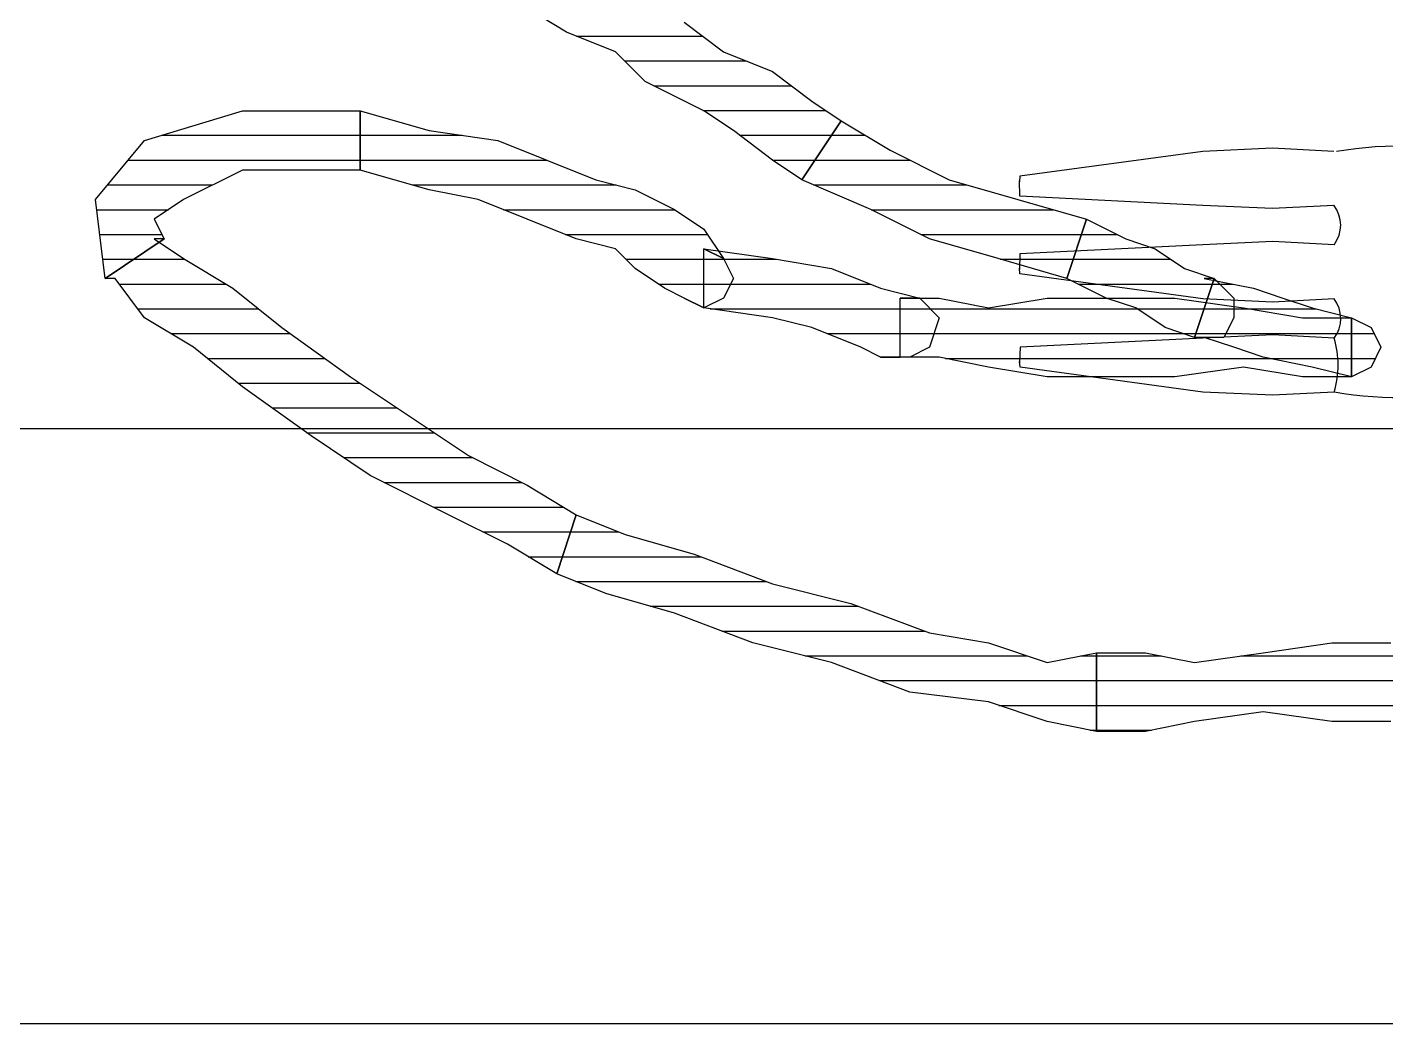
# Model space of a CAD drawing. Header units: millimetres. Extents: x 322668 to 332469, y 13187 to 20117.
# Drawn here: x 327578.83 to 327585.68, y 15730.8 to 15735.83 of the extents above; entities that cross this region are included whole.
import ezdxf

# ---------------------------------------------------------------- set-up
doc = ezdxf.new("R2010")
doc.units = ezdxf.units.MM
doc.header["$LTSCALE"] = 50
doc.header["$MEASUREMENT"] = 0
doc.layers.get('0').update_dxf_attribs({"linetype": 'CONTINUOUS'})
pattern_1 = [(360, (-5108.51305, -673.59423), (1e-16, 0.125), [25])]

# ---------------------------------------------------------------- blocks, each defined once
blk = doc.blocks.new('by')
at = {"ltscale": 30}
h = blk.add_hatch(dxfattribs=at)
h.set_pattern_fill('DC_LINES', color=256, scale=0.1, style=0)
h.set_pattern_definition(pattern_1)
edge = h.paths.add_edge_path(flags=0)
edge.add_line((6365.1814, 2201.9067), (6365.4294, 2201.8073))
edge.add_line((6365.4294, 2201.8073), (6365.5779, 2201.6583))
edge.add_line((6365.5779, 2201.6583), (6365.8249, 2201.559))
edge.add_line((6365.8249, 2201.559), (6366.072, 2201.4099))
edge.add_line((6366.072, 2201.4099), (6366.2702, 2201.2609))
edge.add_line((6366.2702, 2201.2609), (6366.5173, 2201.1616))
edge.add_line((6366.5173, 2201.1616), (6366.7155, 2201.0125))
edge.add_line((6366.7155, 2201.0125), (6366.864, 2200.9132))
edge.add_line((6366.864, 2200.9132), (6366.6657, 2200.6151))
edge.add_line((6366.6657, 2200.6151), (6366.5173, 2200.7145))
edge.add_line((6366.5173, 2200.7145), (6366.32, 2200.8635))
edge.add_line((6366.32, 2200.8635), (6366.1706, 2200.9629))
edge.add_line((6366.1706, 2200.9629), (6365.8747, 2201.1119))
edge.add_line((6365.8747, 2201.1119), (6365.7263, 2201.2609))
edge.add_line((6365.7263, 2201.2609), (6365.4782, 2201.3603))
edge.add_line((6365.4782, 2201.3603), (6365.2312, 2201.5093))
edge.add_line((6365.2312, 2201.5093), (6365.0827, 2201.6087))
h = blk.add_hatch(dxfattribs=at)
h.set_pattern_fill('DC_LINES', color=256, scale=0.1, style=0)
h.set_pattern_definition(pattern_1)
edge = h.paths.add_edge_path(flags=0)
edge.add_line((6365.1814, 2201.9067), (6365.4294, 2201.8073))
edge.add_line((6365.4294, 2201.8073), (6365.5779, 2201.6583))
edge.add_line((6365.5779, 2201.6583), (6365.8249, 2201.559))
edge.add_line((6365.8249, 2201.559), (6366.072, 2201.4099))
edge.add_line((6366.072, 2201.4099), (6366.2702, 2201.2609))
edge.add_line((6366.2702, 2201.2609), (6366.5173, 2201.1616))
edge.add_line((6366.5173, 2201.1616), (6366.7155, 2201.0125))
edge.add_line((6366.7155, 2201.0125), (6366.864, 2200.9132))
edge.add_line((6366.864, 2200.9132), (6366.6657, 2200.6151))
edge.add_line((6366.6657, 2200.6151), (6366.5173, 2200.7145))
edge.add_line((6366.5173, 2200.7145), (6366.32, 2200.8635))
edge.add_line((6366.32, 2200.8635), (6366.1706, 2200.9629))
edge.add_line((6366.1706, 2200.9629), (6365.8747, 2201.1119))
edge.add_line((6365.8747, 2201.1119), (6365.7263, 2201.2609))
edge.add_line((6365.7263, 2201.2609), (6365.4782, 2201.3603))
edge.add_line((6365.4782, 2201.3603), (6365.2312, 2201.5093))
edge.add_line((6365.2312, 2201.5093), (6365.0827, 2201.6087))
h = blk.add_hatch(dxfattribs=at)
h.set_pattern_fill('DC_LINES', color=256, scale=0.1, style=0)
h.set_pattern_definition(pattern_1)
edge = h.paths.add_edge_path(flags=0)
edge.add_line((6364.4392, 2200.6648), (6363.8454, 2200.6648))
edge.add_line((6363.8454, 2200.6648), (6363.5486, 2200.5158))
edge.add_line((6363.5486, 2200.5158), (6363.4001, 2200.4165))
edge.add_line((6363.4001, 2200.4165), (6363.4499, 2200.3172))
edge.add_line((6363.4499, 2200.3172), (6363.153, 2200.1184))
edge.add_line((6363.153, 2200.1184), (6363.1042, 2200.5158))
edge.add_line((6363.1042, 2200.5158), (6363.3513, 2200.8139))
edge.add_line((6363.3513, 2200.8139), (6363.8454, 2200.9629))
edge.add_line((6363.8454, 2200.9629), (6364.4392, 2200.9629))
h = blk.add_hatch(dxfattribs=at)
h.set_pattern_fill('DC_LINES', color=256, scale=0.1, style=0)
h.set_pattern_definition(pattern_1)
edge = h.paths.add_edge_path(flags=0)
edge.add_line((6366.1706, 2199.9694), (6366.072, 2200.0191))
edge.add_line((6366.072, 2200.0191), (6365.9734, 2200.0687))
edge.add_line((6365.9734, 2200.0687), (6365.8249, 2200.1681))
edge.add_line((6365.8249, 2200.1681), (6365.7263, 2200.2674))
edge.add_line((6365.7263, 2200.2674), (6365.528, 2200.3172))
edge.add_line((6365.528, 2200.3172), (6365.281, 2200.4165))
edge.add_line((6365.281, 2200.4165), (6365.0329, 2200.5158))
edge.add_line((6365.0329, 2200.5158), (6364.7859, 2200.5655))
edge.add_line((6364.7859, 2200.5655), (6364.4392, 2200.6648))
edge.add_line((6364.4392, 2200.6648), (6364.4392, 2200.9629))
edge.add_line((6364.4392, 2200.9629), (6364.7859, 2200.8635))
edge.add_line((6364.7859, 2200.8635), (6365.1325, 2200.8139))
edge.add_line((6365.1325, 2200.8139), (6365.3796, 2200.7145))
edge.add_line((6365.3796, 2200.7145), (6365.6267, 2200.6151))
edge.add_line((6365.6267, 2200.6151), (6365.8249, 2200.5655))
edge.add_line((6365.8249, 2200.5655), (6366.0232, 2200.4661))
edge.add_line((6366.0232, 2200.4661), (6366.1706, 2200.3668))
edge.add_line((6366.1706, 2200.3668), (6366.2702, 2200.2178))
edge.add_line((6366.2702, 2200.2178), (6366.1706, 2200.2674))
edge.add_line((6366.1706, 2200.2674), (6366.2702, 2200.2178))
edge.add_line((6366.2702, 2200.2178), (6366.32, 2200.1184))
edge.add_line((6366.32, 2200.1184), (6366.2702, 2200.0191))
edge.add_line((6366.2702, 2200.0191), (6366.1706, 2199.9694))
edge.add_line((6366.1706, 2199.9694), (6366.072, 2200.0191))
h = blk.add_hatch(dxfattribs=at)
h.set_pattern_fill('DC_LINES', color=256, scale=0.1, style=0)
h.set_pattern_definition(pattern_1)
edge = h.paths.add_edge_path(flags=0)
edge.add_line((6366.864, 2200.9132), (6367.1111, 2200.7642))
edge.add_line((6367.1111, 2200.7642), (6367.4079, 2200.6151))
edge.add_line((6367.4079, 2200.6151), (6367.7546, 2200.5158))
edge.add_line((6367.7546, 2200.5158), (6368.1003, 2200.4165))
edge.add_line((6368.1003, 2200.4165), (6368.0017, 2200.1184))
edge.add_line((6368.0017, 2200.1184), (6367.655, 2200.2178))
edge.add_line((6367.655, 2200.2178), (6367.3093, 2200.3172))
edge.add_line((6367.3093, 2200.3172), (6367.0124, 2200.4661))
edge.add_line((6367.0124, 2200.4661), (6366.6657, 2200.6151))
h = blk.add_hatch(dxfattribs=at)
h.set_pattern_fill('DC_LINES', color=256, scale=0.1, style=0)
h.set_pattern_definition(pattern_1)
edge = h.paths.add_edge_path(flags=0)
edge.add_line((6366.864, 2200.9132), (6367.1111, 2200.7642))
edge.add_line((6367.1111, 2200.7642), (6367.4079, 2200.6151))
edge.add_line((6367.4079, 2200.6151), (6367.7546, 2200.5158))
edge.add_line((6367.7546, 2200.5158), (6368.1003, 2200.4165))
edge.add_line((6368.1003, 2200.4165), (6368.0017, 2200.1184))
edge.add_line((6368.0017, 2200.1184), (6367.655, 2200.2178))
edge.add_line((6367.655, 2200.2178), (6367.3093, 2200.3172))
edge.add_line((6367.3093, 2200.3172), (6367.0124, 2200.4661))
edge.add_line((6367.0124, 2200.4661), (6366.6657, 2200.6151))
h = blk.add_hatch(dxfattribs=at)
h.set_pattern_fill('DC_LINES', color=256, scale=0.1, style=0)
h.set_pattern_definition(pattern_1)
edge = h.paths.add_edge_path(flags=0)
edge.add_line((6368.1003, 2200.4165), (6368.2986, 2200.3172))
edge.add_line((6368.2986, 2200.3172), (6368.447, 2200.2674))
edge.add_line((6368.447, 2200.2674), (6368.5954, 2200.1681))
edge.add_line((6368.5954, 2200.1681), (6368.7439, 2200.1184))
edge.add_line((6368.7439, 2200.1184), (6368.6452, 2199.8204))
edge.add_line((6368.6452, 2199.8204), (6368.4968, 2199.8701))
edge.add_line((6368.4968, 2199.8701), (6368.3484, 2199.9694))
edge.add_line((6368.3484, 2199.9694), (6368.1999, 2200.0191))
edge.add_line((6368.1999, 2200.0191), (6368.0017, 2200.1184))
h = blk.add_hatch(dxfattribs=at)
h.set_pattern_fill('DC_LINES', color=256, scale=0.1, style=0)
h.set_pattern_definition(pattern_1)
edge = h.paths.add_edge_path(flags=0)
edge.add_line((6368.1003, 2200.4165), (6368.2986, 2200.3172))
edge.add_line((6368.2986, 2200.3172), (6368.447, 2200.2674))
edge.add_line((6368.447, 2200.2674), (6368.5954, 2200.1681))
edge.add_line((6368.5954, 2200.1681), (6368.7439, 2200.1184))
edge.add_line((6368.7439, 2200.1184), (6368.6452, 2199.8204))
edge.add_line((6368.6452, 2199.8204), (6368.4968, 2199.8701))
edge.add_line((6368.4968, 2199.8701), (6368.3484, 2199.9694))
edge.add_line((6368.3484, 2199.9694), (6368.1999, 2200.0191))
edge.add_line((6368.1999, 2200.0191), (6368.0017, 2200.1184))
h = blk.add_hatch(dxfattribs=at)
h.set_pattern_fill('DC_LINES', color=256, scale=0.1, style=0)
h.set_pattern_definition(pattern_1)
edge = h.paths.add_edge_path(flags=0)
edge.add_line((6363.4499, 2200.3172), (6363.4001, 2200.3172))
edge.add_line((6363.4001, 2200.3172), (6363.5486, 2200.2178))
edge.add_line((6363.5486, 2200.2178), (6363.7966, 2200.0687))
edge.add_line((6363.7966, 2200.0687), (6364.0437, 2199.8701))
edge.add_line((6364.0437, 2199.8701), (6364.3904, 2199.6217))
edge.add_line((6364.3904, 2199.6217), (6364.6872, 2199.423))
edge.add_line((6364.6872, 2199.423), (6364.9841, 2199.2243))
edge.add_line((6364.9841, 2199.2243), (6365.281, 2199.0752))
edge.add_line((6365.281, 2199.0752), (6365.528, 2198.9262))
edge.add_line((6365.528, 2198.9262), (6365.4294, 2198.6282))
edge.add_line((6365.4294, 2198.6282), (6365.1814, 2198.7772))
edge.add_line((6365.1814, 2198.7772), (6364.8845, 2198.9262))
edge.add_line((6364.8845, 2198.9262), (6364.489, 2199.1249))
edge.add_line((6364.489, 2199.1249), (6364.1921, 2199.3236))
edge.add_line((6364.1921, 2199.3236), (6363.8454, 2199.572))
edge.add_line((6363.8454, 2199.572), (6363.5984, 2199.7707))
edge.add_line((6363.5984, 2199.7707), (6363.3513, 2199.9197))
edge.add_line((6363.3513, 2199.9197), (6363.2029, 2200.1184))
edge.add_line((6363.2029, 2200.1184), (6363.153, 2200.1184))
h = blk.add_hatch(dxfattribs=at)
h.set_pattern_fill('DC_LINES', color=256, scale=0.1, style=0)
h.set_pattern_definition(pattern_1)
edge = h.paths.add_edge_path(flags=0)
edge.add_line((6367.1609, 2199.721), (6367.0613, 2199.721))
edge.add_line((6367.0613, 2199.721), (6366.9626, 2199.7707))
edge.add_line((6366.9626, 2199.7707), (6366.7155, 2199.8701))
edge.add_line((6366.7155, 2199.8701), (6366.5173, 2199.9197))
edge.add_line((6366.5173, 2199.9197), (6366.1706, 2199.9694))
edge.add_line((6366.1706, 2199.9694), (6366.1706, 2200.2674))
edge.add_line((6366.1706, 2200.2674), (6366.5173, 2200.2178))
edge.add_line((6366.5173, 2200.2178), (6366.8142, 2200.1681))
edge.add_line((6366.8142, 2200.1681), (6367.0613, 2200.0687))
edge.add_line((6367.0613, 2200.0687), (6367.2595, 2200.0191))
edge.add_line((6367.2595, 2200.0191), (6367.1609, 2200.0191))
edge.add_line((6367.1609, 2200.0191), (6367.2595, 2200.0191))
edge.add_line((6367.2595, 2200.0191), (6367.3581, 2199.9197))
edge.add_line((6367.3581, 2199.9197), (6367.3093, 2199.7707))
edge.add_line((6367.3093, 2199.7707), (6367.2097, 2199.721))
edge.add_line((6367.2097, 2199.721), (6367.0613, 2199.721))
h = blk.add_hatch(dxfattribs=at)
h.set_pattern_fill('DC_LINES', color=256, scale=0.1, style=0)
h.set_pattern_definition(pattern_1)
edge = h.paths.add_edge_path(flags=0)
edge.add_line((6368.7439, 2200.1184), (6368.6941, 2200.1184))
edge.add_line((6368.6941, 2200.1184), (6368.9421, 2200.0687))
edge.add_line((6368.9421, 2200.0687), (6369.0905, 2200.0191))
edge.add_line((6369.0905, 2200.0191), (6369.239, 2199.9694))
edge.add_line((6369.239, 2199.9694), (6369.4363, 2199.9197))
edge.add_line((6369.4363, 2199.9197), (6369.4363, 2199.6217))
edge.add_line((6369.4363, 2199.6217), (6369.239, 2199.6713))
edge.add_line((6369.239, 2199.6713), (6368.9909, 2199.721))
edge.add_line((6368.9909, 2199.721), (6368.8425, 2199.7707))
edge.add_line((6368.8425, 2199.7707), (6368.6941, 2199.8204))
edge.add_line((6368.6941, 2199.8204), (6368.6452, 2199.8204))
h = blk.add_hatch(dxfattribs=at)
h.set_pattern_fill('DC_LINES', color=256, scale=0.1, style=0)
h.set_pattern_definition(pattern_1)
edge = h.paths.add_edge_path(flags=0)
edge.add_line((6369.4363, 2199.9197), (6369.4363, 2199.6217))
edge.add_line((6369.4363, 2199.6217), (6369.1892, 2199.6217))
edge.add_line((6369.1892, 2199.6217), (6368.8923, 2199.6713))
edge.add_line((6368.8923, 2199.6713), (6368.5456, 2199.6217))
edge.add_line((6368.5456, 2199.6217), (6368.2488, 2199.6217))
edge.add_line((6368.2488, 2199.6217), (6367.903, 2199.6217))
edge.add_line((6367.903, 2199.6217), (6367.6062, 2199.6713))
edge.add_line((6367.6062, 2199.6713), (6367.3581, 2199.721))
edge.add_line((6367.3581, 2199.721), (6367.1609, 2199.721))
edge.add_line((6367.1609, 2199.721), (6367.1609, 2200.0191))
edge.add_line((6367.1609, 2200.0191), (6367.3581, 2200.0191))
edge.add_line((6367.3581, 2200.0191), (6367.6062, 2199.9694))
edge.add_line((6367.6062, 2199.9694), (6367.903, 2200.0191))
edge.add_line((6367.903, 2200.0191), (6368.2488, 2200.0191))
edge.add_line((6368.2488, 2200.0191), (6368.5456, 2200.0191))
edge.add_line((6368.5456, 2200.0191), (6368.8923, 2199.9694))
edge.add_line((6368.8923, 2199.9694), (6369.1892, 2199.9197))
edge.add_line((6369.1892, 2199.9197), (6369.4363, 2199.9197))
edge.add_line((6369.4363, 2199.9197), (6369.4363, 2199.6217))
edge.add_line((6369.4363, 2199.6217), (6369.4363, 2199.9197))
edge.add_line((6369.4363, 2199.9197), (6369.5359, 2199.8701))
edge.add_line((6369.5359, 2199.8701), (6369.5847, 2199.7707))
edge.add_line((6369.5847, 2199.7707), (6369.5359, 2199.6713))
edge.add_line((6369.5359, 2199.6713), (6369.4363, 2199.6217))
h = blk.add_hatch(dxfattribs=at)
h.set_pattern_fill('DC_LINES', color=256, scale=0.1, style=0)
h.set_pattern_definition(pattern_1)
edge = h.paths.add_edge_path(flags=0)
edge.add_line((6365.528, 2198.9262), (6365.7751, 2198.8269))
edge.add_line((6365.7751, 2198.8269), (6366.1218, 2198.7276))
edge.add_line((6366.1218, 2198.7276), (6366.5173, 2198.5785))
edge.add_line((6366.5173, 2198.5785), (6366.9128, 2198.4792))
edge.add_line((6366.9128, 2198.4792), (6367.3093, 2198.3302))
edge.add_line((6367.3093, 2198.3302), (6367.6062, 2198.2805))
edge.add_line((6367.6062, 2198.2805), (6367.903, 2198.1811))
edge.add_line((6367.903, 2198.1811), (6368.1501, 2198.2308))
edge.add_line((6368.1501, 2198.2308), (6368.1501, 2197.8334))
edge.add_line((6368.1501, 2197.8334), (6367.903, 2197.8831))
edge.add_line((6367.903, 2197.8831), (6367.6062, 2197.9824))
edge.add_line((6367.6062, 2197.9824), (6367.2097, 2198.0321))
edge.add_line((6367.2097, 2198.0321), (6366.8142, 2198.1811))
edge.add_line((6366.8142, 2198.1811), (6366.4187, 2198.2805))
edge.add_line((6366.4187, 2198.2805), (6366.0232, 2198.4295))
edge.add_line((6366.0232, 2198.4295), (6365.6765, 2198.5288))
edge.add_line((6365.6765, 2198.5288), (6365.4294, 2198.6282))
h = blk.add_hatch(dxfattribs=at)
h.set_pattern_fill('DC_LINES', color=256, scale=0.1, style=0)
h.set_pattern_definition(pattern_1)
edge = h.paths.add_edge_path(flags=0)
edge.add_line((6368.1501, 2198.2308), (6368.3972, 2198.2308))
edge.add_line((6368.3972, 2198.2308), (6368.6452, 2198.1811))
edge.add_line((6368.6452, 2198.1811), (6368.9909, 2198.2308))
edge.add_line((6368.9909, 2198.2308), (6369.3376, 2198.2805))
edge.add_line((6369.3376, 2198.2805), (6369.6345, 2198.2805))
edge.add_line((6369.6345, 2198.2805), (6369.9812, 2198.2805))
edge.add_line((6369.9812, 2198.2805), (6370.3269, 2198.2308))
edge.add_line((6370.3269, 2198.2308), (6370.6238, 2198.1811))
edge.add_line((6370.6238, 2198.1811), (6370.6238, 2197.8831))
edge.add_line((6370.6238, 2197.8831), (6370.3269, 2197.9327))
edge.add_line((6370.3269, 2197.9327), (6369.9812, 2197.8831))
edge.add_line((6369.9812, 2197.8831), (6369.6345, 2197.8831))
edge.add_line((6369.6345, 2197.8831), (6369.3376, 2197.8831))
edge.add_line((6369.3376, 2197.8831), (6368.9909, 2197.9327))
edge.add_line((6368.9909, 2197.9327), (6368.6452, 2197.8831))
edge.add_line((6368.6452, 2197.8831), (6368.3972, 2197.8334))
edge.add_line((6368.3972, 2197.8334), (6368.1501, 2197.8334))
for p, q in [((6365.4782, 2201.3603, -4.5045), (6365.2312, 2201.5093, -4.5045)), ((6365.4782, 2201.3603, -4.5045), (6365.2312, 2201.5093, -4.5045)), ((6365.7263, 2201.2609, -4.5045), (6365.4782, 2201.3603, -4.5045)), ((6365.7263, 2201.2609, -4.5045), (6365.4782, 2201.3603, -4.5045)), ((6366.072, 2201.4099, -4.5045), (6366.2702, 2201.2609, -4.5045)), ((6366.072, 2201.4099, -4.5045), (6366.2702, 2201.2609, -4.5045)), ((6365.8747, 2201.1119, -4.5045), (6365.7263, 2201.2609, -4.5045)), ((6365.8747, 2201.1119, -4.5045), (6365.7263, 2201.2609, -4.5045)), ((6366.2702, 2201.2609, -4.5045), (6366.5173, 2201.1616, -4.5045)), ((6366.2702, 2201.2609, -4.5045), (6366.5173, 2201.1616, -4.5045)), ((6366.5173, 2201.1616, -4.5045), (6366.7155, 2201.0125, -4.5045)), ((6366.5173, 2201.1616, -4.5045), (6366.7155, 2201.0125, -4.5045)), ((6366.1706, 2200.9629, -4.5045), (6365.8747, 2201.1119, -4.5045)), ((6366.1706, 2200.9629, -4.5045), (6365.8747, 2201.1119, -4.5045)), ((6366.7155, 2201.0125, -4.5045), (6366.864, 2200.9132, -4.5045)), ((6366.7155, 2201.0125, -4.5045), (6366.864, 2200.9132, -4.5045)), ((6363.3513, 2200.8139, -4.5045), (6363.8454, 2200.9629, -4.5045)), ((6363.8454, 2200.9629, -4.5045), (6364.4392, 2200.9629, -4.5045)), ((6364.4392, 2200.6648, -4.5045), (6364.4392, 2200.9629, -4.5045)), ((6364.4392, 2200.9629, -4.5045), (6364.7859, 2200.8635, -4.5045)), ((6364.4392, 2200.9629, -4.5045), (6364.4392, 2200.9629, -4.5045)), ((6364.4392, 2200.9629, -4.5045), (6364.4392, 2200.6648, -4.5045)), ((6366.32, 2200.8635, -4.5045), (6366.1706, 2200.9629, -4.5045)), ((6366.32, 2200.8635, -4.5045), (6366.1706, 2200.9629, -4.5045)), ((6366.6657, 2200.6151, -4.5045), (6366.864, 2200.9132, -4.5045)), ((6366.6657, 2200.6151, -4.5045), (6366.864, 2200.9132, -4.5045)), ((6366.864, 2200.9132, -4.5045), (6366.6657, 2200.6151, -4.5045)), ((6366.864, 2200.9132, -4.5045), (6366.6657, 2200.6151, -4.5045)), ((6366.864, 2200.9132, -4.5045), (6366.864, 2200.9132, -4.5045)), ((6366.864, 2200.9132, -4.5045), (6367.1111, 2200.7642, -4.5045)), ((6366.864, 2200.9132, -4.5045), (6366.864, 2200.9132, -4.5045)), ((6366.864, 2200.9132, -4.5045), (6366.864, 2200.9132, -4.5045)), ((6366.864, 2200.9132, -4.5045), (6367.1111, 2200.7642, -4.5045)), ((6366.864, 2200.9132, -4.5045), (6366.864, 2200.9132, -4.5045)), ((6363.1042, 2200.5158, -4.5045), (6363.3513, 2200.8139, -4.5045)), ((6364.7859, 2200.8635, -4.5045), (6365.1325, 2200.8139, -4.5045)), ((6365.1325, 2200.8139, -4.5045), (6365.3796, 2200.7145, -4.5045)), ((6366.5173, 2200.7145, -4.5045), (6366.32, 2200.8635, -4.5045)), ((6366.5173, 2200.7145, -4.5045), (6366.32, 2200.8635, -4.5045)), ((6367.1111, 2200.7642, -4.5045), (6367.4079, 2200.6151, -4.5045)), ((6367.1111, 2200.7642, -4.5045), (6367.4079, 2200.6151, -4.5045)), ((6365.3796, 2200.7145, -4.5045), (6365.6267, 2200.6151, -4.5045)), ((6366.6657, 2200.6151, -4.5045), (6366.5173, 2200.7145, -4.5045)), ((6366.6657, 2200.6151, -4.5045), (6366.5173, 2200.7145, -4.5045)), ((6363.8454, 2200.6648, -4.5045), (6363.5486, 2200.5158, -4.5045)), ((6364.4392, 2200.6648, -4.5045), (6363.8454, 2200.6648, -4.5045)), ((6364.7859, 2200.5655, -4.5045), (6364.4392, 2200.6648, -4.5045)), ((6364.4392, 2200.6648, -4.5045), (6364.4392, 2200.6648, -4.5045)), ((6364.4392, 2200.6648, -4.5045), (6364.4392, 2200.6648, -4.5045)), ((6365.6267, 2200.6151, -4.5045), (6365.8249, 2200.5655, -4.5045)), ((6367.0124, 2200.4661, -4.5045), (6366.6657, 2200.6151, -4.5045)), ((6366.6657, 2200.6151, -4.5045), (6366.6657, 2200.6151, -4.5045)), ((6367.0124, 2200.4661, -4.5045), (6366.6657, 2200.6151, -4.5045)), ((6366.6657, 2200.6151, -4.5045), (6366.6657, 2200.6151, -4.5045)), ((6367.4079, 2200.6151, -4.5045), (6367.7546, 2200.5158, -4.5045)), ((6367.4079, 2200.6151, -4.5045), (6367.7546, 2200.5158, -4.5045)), ((6365.0329, 2200.5158, -4.5045), (6364.7859, 2200.5655, -4.5045)), ((6365.8249, 2200.5655, -4.5045), (6366.0232, 2200.4661, -4.5045)), ((6363.153, 2200.1184, -4.5045), (6363.1042, 2200.5158, -4.5045)), ((6363.5486, 2200.5158, -4.5045), (6363.4001, 2200.4165, -4.5045)), ((6365.281, 2200.4165, -4.5045), (6365.0329, 2200.5158, -4.5045)), ((6366.0232, 2200.4661, -4.5045), (6366.1706, 2200.3668, -4.5045)), ((6367.3093, 2200.3172, -4.5045), (6367.0124, 2200.4661, -4.5045)), ((6367.3093, 2200.3172, -4.5045), (6367.0124, 2200.4661, -4.5045)), ((6367.7546, 2200.5158, -4.5045), (6368.1003, 2200.4165, -4.5045)), ((6367.7546, 2200.5158, -4.5045), (6368.1003, 2200.4165, -4.5045)), ((6363.4001, 2200.4165, -4.5045), (6363.4499, 2200.3172, -4.5045)), ((6365.528, 2200.3172, -4.5045), (6365.281, 2200.4165, -4.5045)), ((6368.1003, 2200.4165, -4.5045), (6368.0017, 2200.1184, -4.5045)), ((6368.1003, 2200.4165, -4.5045), (6368.0017, 2200.1184, -4.5045)), ((6368.0017, 2200.1184, -4.5045), (6368.1003, 2200.4165, -4.5045)), ((6368.0017, 2200.1184, -4.5045), (6368.1003, 2200.4165, -4.5045)), ((6368.1003, 2200.4165, -4.5045), (6368.1003, 2200.4165, -4.5045)), ((6368.1003, 2200.4165, -4.5045), (6368.2986, 2200.3172, -4.5045)), ((6368.1003, 2200.4165, -4.5045), (6368.1003, 2200.4165, -4.5045)), ((6368.1003, 2200.4165, -4.5045), (6368.1003, 2200.4165, -4.5045)), ((6368.1003, 2200.4165, -4.5045), (6368.2986, 2200.3172, -4.5045)), ((6368.1003, 2200.4165, -4.5045), (6368.1003, 2200.4165, -4.5045)), ((6366.1706, 2200.3668, -4.5045), (6366.2702, 2200.2178, -4.5045)), ((6363.153, 2200.1184, -4.5045), (6363.4499, 2200.3172, -4.5045)), ((6363.4499, 2200.3172, -4.5045), (6363.153, 2200.1184, -4.5045)), ((6363.4499, 2200.3172, -4.5045), (6363.4001, 2200.3172, -4.5045)), ((6363.4001, 2200.3172, -4.5045), (6363.5486, 2200.2178, -4.5045)), ((6363.4499, 2200.3172, -4.5045), (6363.4499, 2200.3172, -4.5045)), ((6365.7263, 2200.2674, -4.5045), (6365.528, 2200.3172, -4.5045)), ((6365.8249, 2200.1681, -4.5045), (6365.7263, 2200.2674, -4.5045)), ((6366.2702, 2200.2178, -4.5045), (6366.1706, 2200.2674, -4.5045)), ((6366.1706, 2200.2674, -4.5045), (6366.2702, 2200.2178, -4.5045)), ((6366.1706, 2199.9694, -4.5045), (6366.1706, 2200.2674, -4.5045)), ((6366.1706, 2200.2674, -4.5045), (6366.5173, 2200.2178, -4.5045)), ((6367.655, 2200.2178, -4.5045), (6367.3093, 2200.3172, -4.5045)), ((6367.655, 2200.2178, -4.5045), (6367.3093, 2200.3172, -4.5045)), ((6368.2986, 2200.3172, -4.5045), (6368.447, 2200.2674, -4.5045)), ((6368.2986, 2200.3172, -4.5045), (6368.447, 2200.2674, -4.5045)), ((6368.447, 2200.2674, -4.5045), (6368.5954, 2200.1681, -4.5045)), ((6368.447, 2200.2674, -4.5045), (6368.5954, 2200.1681, -4.5045)), ((6363.5486, 2200.2178, -4.5045), (6363.7966, 2200.0687, -4.5045)), ((6366.2702, 2200.2178, -4.5045), (6366.32, 2200.1184, -4.5045)), ((6366.5173, 2200.2178, -4.5045), (6366.8142, 2200.1681, -4.5045)), ((6368.0017, 2200.1184, -4.5045), (6367.655, 2200.2178, -4.5045)), ((6368.0017, 2200.1184, -4.5045), (6367.655, 2200.2178, -4.5045)), ((6365.9734, 2200.0687, -4.5045), (6365.8249, 2200.1681, -4.5045)), ((6366.8142, 2200.1681, -4.5045), (6367.0613, 2200.0687, -4.5045)), ((6368.5954, 2200.1681, -4.5045), (6368.7439, 2200.1184, -4.5045)), ((6368.5954, 2200.1681, -4.5045), (6368.7439, 2200.1184, -4.5045)), ((6363.2029, 2200.1184, -4.5045), (6363.153, 2200.1184, -4.5045)), ((6363.3513, 2199.9197, -4.5045), (6363.2029, 2200.1184, -4.5045)), ((6363.7966, 2200.0687, -4.5045), (6364.0437, 2199.8701, -4.5045)), ((6366.072, 2200.0191, -4.5045), (6365.9734, 2200.0687, -4.5045)), ((6366.32, 2200.1184, -4.5045), (6366.2702, 2200.0191, -4.5045)), ((6367.0613, 2200.0687, -4.5045), (6367.2595, 2200.0191, -4.5045)), ((6368.1999, 2200.0191, -4.5045), (6368.0017, 2200.1184, -4.5045)), ((6368.0017, 2200.1184, -4.5045), (6368.0017, 2200.1184, -4.5045)), ((6368.1999, 2200.0191, -4.5045), (6368.0017, 2200.1184, -4.5045)), ((6368.0017, 2200.1184, -4.5045), (6368.0017, 2200.1184, -4.5045)), ((6368.6452, 2199.8204, -4.5045), (6368.7439, 2200.1184, -4.5045)), ((6368.6452, 2199.8204, -4.5045), (6368.7439, 2200.1184, -4.5045)), ((6368.7439, 2200.1184, -4.5045), (6368.6452, 2199.8204, -4.5045)), ((6368.7439, 2200.1184, -4.5045), (6368.6452, 2199.8204, -4.5045)), ((6368.7439, 2200.1184, -4.5045), (6368.6941, 2200.1184, -4.5045)), ((6368.6941, 2200.1184, -4.5045), (6368.9421, 2200.0687, -4.5045)), ((6368.7439, 2200.1184, -4.5045), (6368.7439, 2200.1184, -4.5045)), ((6368.7439, 2200.1184, -4.5045), (6368.8425, 2200.0191, -4.5045)), ((6368.7439, 2200.1184, -4.5045), (6368.7439, 2200.1184, -4.5045)), ((6368.9421, 2200.0687, -4.5045), (6369.0905, 2200.0191, -4.5045)), ((6366.1706, 2199.9694, -4.5045), (6366.072, 2200.0191, -4.5045)), ((6366.1706, 2199.9694, -4.5045), (6366.072, 2200.0191, -4.5045)), ((6366.072, 2200.0191, -4.5045), (6366.1706, 2199.9694, -4.5045)), ((6366.2702, 2200.0191, -4.5045), (6366.1706, 2199.9694, -4.5045)), ((6367.2595, 2200.0191, -4.5045), (6367.1609, 2200.0191, -4.5045)), ((6367.1609, 2200.0191, -4.5045), (6367.2595, 2200.0191, -4.5045)), ((6367.1609, 2199.721, -4.5045), (6367.1609, 2200.0191, -4.5045)), ((6367.1609, 2200.0191, -4.5045), (6367.3581, 2200.0191, -4.5045)), ((6367.2595, 2200.0191, -4.5045), (6367.3581, 2199.9197, -4.5045)), ((6367.3581, 2200.0191, -4.5045), (6367.6062, 2199.9694, -4.5045)), ((6367.6062, 2199.9694, -4.5045), (6367.903, 2200.0191, -4.5045)), ((6367.903, 2200.0191, -4.5045), (6368.2488, 2200.0191, -4.5045)), ((6368.3484, 2199.9694, -4.5045), (6368.1999, 2200.0191, -4.5045)), ((6368.3484, 2199.9694, -4.5045), (6368.1999, 2200.0191, -4.5045)), ((6368.2488, 2200.0191, -4.5045), (6368.5456, 2200.0191, -4.5045)), ((6368.5456, 2200.0191, -4.5045), (6368.8923, 2199.9694, -4.5045)), ((6368.8425, 2200.0191, -4.5045), (6368.8425, 2199.9197, -4.5045)), ((6369.0905, 2200.0191, -4.5045), (6369.239, 2199.9694, -4.5045)), ((6363.5984, 2199.7707, -4.5045), (6363.3513, 2199.9197, -4.5045)), ((6366.1706, 2199.9694, -4.5045), (6366.1706, 2199.9694, -4.5045)), ((6366.5173, 2199.9197, -4.5045), (6366.1706, 2199.9694, -4.5045)), ((6366.7155, 2199.8701, -4.5045), (6366.5173, 2199.9197, -4.5045)), ((6367.3581, 2199.9197, -4.5045), (6367.3093, 2199.7707, -4.5045)), ((6368.4968, 2199.8701, -4.5045), (6368.3484, 2199.9694, -4.5045)), ((6368.4968, 2199.8701, -4.5045), (6368.3484, 2199.9694, -4.5045)), ((6368.8425, 2199.9197, -4.5045), (6368.7937, 2199.8204, -4.5045)), ((6368.8923, 2199.9694, -4.5045), (6369.1892, 2199.9197, -4.5045)), ((6369.1892, 2199.9197, -4.5045), (6369.4363, 2199.9197, -4.5045)), ((6369.239, 2199.9694, -4.5045), (6369.4363, 2199.9197, -4.5045)), ((6369.4363, 2199.9197, -4.5045), (6369.4363, 2199.6217, -4.5045)), ((6369.4363, 2199.9197, -4.5045), (6369.4363, 2199.6217, -4.5045)), ((6369.4363, 2199.9197, -4.5045), (6369.4363, 2199.6217, -4.5045)), ((6369.4363, 2199.6217, -4.5045), (6369.4363, 2199.9197, -4.5045)), ((6369.4363, 2199.9197, -4.5045), (6369.5359, 2199.8701, -4.5045)), ((6369.4363, 2199.6217, -4.5045), (6369.4363, 2199.9197, -4.5045)), ((6369.4363, 2199.9197, -4.5045), (6369.4363, 2199.9197, -4.5045)), ((6364.0437, 2199.8701, -4.5045), (6364.3904, 2199.6217, -4.5045)), ((6366.9626, 2199.7707, -4.5045), (6366.7155, 2199.8701, -4.5045)), ((6368.6452, 2199.8204, -4.5045), (6368.4968, 2199.8701, -4.5045)), ((6368.6452, 2199.8204, -4.5045), (6368.4968, 2199.8701, -4.5045)), ((6369.5359, 2199.8701, -4.5045), (6369.5847, 2199.7707, -4.5045)), ((6368.6941, 2199.8204, -4.5045), (6368.6452, 2199.8204, -4.5045)), ((6368.7937, 2199.8204, -4.5045), (6368.6452, 2199.8204, -4.5045)), ((6368.8425, 2199.7707, -4.5045), (6368.6941, 2199.8204, -4.5045)), ((6363.8454, 2199.572, -4.5045), (6363.5984, 2199.7707, -4.5045)), ((6367.0613, 2199.721, -4.5045), (6366.9626, 2199.7707, -4.5045)), ((6367.1609, 2199.721, -4.5045), (6367.0613, 2199.721, -4.5045)), ((6367.2097, 2199.721, -4.5045), (6367.0613, 2199.721, -4.5045)), ((6367.0613, 2199.721, -4.5045), (6367.1609, 2199.721, -4.5045)), ((6367.1609, 2199.721, -4.5045), (6367.1609, 2199.721, -4.5045)), ((6367.3581, 2199.721, -4.5045), (6367.1609, 2199.721, -4.5045)), ((6367.3093, 2199.7707, -4.5045), (6367.2097, 2199.721, -4.5045)), ((6367.6062, 2199.6713, -4.5045), (6367.3581, 2199.721, -4.5045)), ((6368.9909, 2199.721, -4.5045), (6368.8425, 2199.7707, -4.5045)), ((6369.239, 2199.6713, -4.5045), (6368.9909, 2199.721, -4.5045)), ((6369.5847, 2199.7707, -4.5045), (6369.5359, 2199.6713, -4.5045)), ((6367.903, 2199.6217, -4.5045), (6367.6062, 2199.6713, -4.5045)), ((6368.8923, 2199.6713, -4.5045), (6368.5456, 2199.6217, -4.5045)), ((6369.1892, 2199.6217, -4.5045), (6368.8923, 2199.6713, -4.5045)), ((6369.4363, 2199.6217, -4.5045), (6369.239, 2199.6713, -4.5045)), ((6369.5359, 2199.6713, -4.5045), (6369.4363, 2199.6217, -4.5045)), ((6364.1921, 2199.3236, -4.5045), (6363.8454, 2199.572, -4.5045)), ((6364.3904, 2199.6217, -4.5045), (6364.6872, 2199.423, -4.5045)), ((6368.2488, 2199.6217, -4.5045), (6367.903, 2199.6217, -4.5045)), ((6368.5456, 2199.6217, -4.5045), (6368.2488, 2199.6217, -4.5045)), ((6369.4363, 2199.6217, -4.5045), (6369.1892, 2199.6217, -4.5045)), ((6364.6872, 2199.423, -4.5045), (6364.9841, 2199.2243, -4.5045)), ((6364.489, 2199.1249, -4.5045), (6364.1921, 2199.3236, -4.5045)), ((6364.9841, 2199.2243, -4.5045), (6365.281, 2199.0752, -4.5045)), ((6364.8845, 2198.9262, -4.5045), (6364.489, 2199.1249, -4.5045)), ((6365.281, 2199.0752, -4.5045), (6365.528, 2198.9262, -4.5045)), ((6365.1814, 2198.7772, -4.5045), (6364.8845, 2198.9262, -4.5045)), ((6365.4294, 2198.6282, -4.5045), (6365.528, 2198.9262, -4.5045)), ((6365.528, 2198.9262, -4.5045), (6365.4294, 2198.6282, -4.5045)), ((6365.528, 2198.9262, -4.5045), (6365.528, 2198.9262, -4.5045)), ((6365.528, 2198.9262, -4.5045), (6365.7751, 2198.8269, -4.5045)), ((6365.528, 2198.9262, -4.5045), (6365.528, 2198.9262, -4.5045)), ((6365.7751, 2198.8269, -4.5045), (6366.1218, 2198.7276, -4.5045)), ((6365.4294, 2198.6282, -4.5045), (6365.1814, 2198.7772, -4.5045)), ((6366.1218, 2198.7276, -4.5045), (6366.5173, 2198.5785, -4.5045)), ((6365.6765, 2198.5288, -4.5045), (6365.4294, 2198.6282, -4.5045)), ((6365.4294, 2198.6282, -4.5045), (6365.4294, 2198.6282, -4.5045)), ((6366.5173, 2198.5785, -4.5045), (6366.9128, 2198.4792, -4.5045)), ((6366.0232, 2198.4295, -4.5045), (6365.6765, 2198.5288, -4.5045)), ((6366.9128, 2198.4792, -4.5045), (6367.3093, 2198.3302, -4.5045)), ((6366.4187, 2198.2805, -4.5045), (6366.0232, 2198.4295, -4.5045)), ((6366.8142, 2198.1811, -4.5045), (6366.4187, 2198.2805, -4.5045)), ((6367.3093, 2198.3302, -4.5045), (6367.6062, 2198.2805, -4.5045)), ((6367.6062, 2198.2805, -4.5045), (6367.903, 2198.1811, -4.5045)), ((6368.9909, 2198.2308, -4.5045), (6369.3376, 2198.2805, -4.5045)), ((6369.3376, 2198.2805, -4.5045), (6369.6345, 2198.2805, -4.5045)), ((6367.903, 2198.1811, -4.5045), (6368.1501, 2198.2308, -4.5045)), ((6368.1501, 2198.2308, -4.5045), (6368.1501, 2197.8334, -4.5045)), ((6368.1501, 2198.2308, -4.5045), (6368.1501, 2198.2308, -4.5045)), ((6368.1501, 2198.2308, -4.5045), (6368.3972, 2198.2308, -4.5045)), ((6368.1501, 2197.8334, -4.5045), (6368.1501, 2198.2308, -4.5045)), ((6368.1501, 2198.2308, -4.5045), (6368.1501, 2198.2308, -4.5045)), ((6368.3972, 2198.2308, -4.5045), (6368.6452, 2198.1811, -4.5045)), ((6368.6452, 2198.1811, -4.5045), (6368.9909, 2198.2308, -4.5045)), ((6367.2097, 2198.0321, -4.5045), (6366.8142, 2198.1811, -4.5045)), ((6367.6062, 2197.9824, -4.5045), (6367.2097, 2198.0321, -4.5045)), ((6367.903, 2197.8831, -4.5045), (6367.6062, 2197.9824, -4.5045)), ((6368.9909, 2197.9327, -4.5045), (6368.6452, 2197.8831, -4.5045)), ((6369.3376, 2197.8831, -4.5045), (6368.9909, 2197.9327, -4.5045)), ((6368.1501, 2197.8334, -4.5045), (6367.903, 2197.8831, -4.5045)), ((6368.6452, 2197.8831, -4.5045), (6368.3972, 2197.8334, -4.5045)), ((6369.6345, 2197.8831, -4.5045), (6369.3376, 2197.8831, -4.5045)), ((6368.3972, 2197.8334, -4.5045), (6368.1501, 2197.8334, -4.5045)), ((6368.1501, 2197.8334, -4.5045), (6368.1501, 2197.8334, -4.5045))]:
    blk.add_line(p, q, dxfattribs=at)
at = {"ltscale": 30, "elevation": -4.5045}
blk.add_lwpolyline([(6387.3575, 2196.3592), (6350.3575, 2196.3592), (6350.3575, 2249.3592), (6387.3575, 2249.3592)], close=True, dxfattribs=at)
blk.add_lwpolyline([(6379.3575, 2199.3592), (6358.3575, 2199.3592, -0.414214), (6353.3575, 2204.3592), (6353.3575, 2241.3592, -0.414214), (6358.3575, 2246.3592), (6379.3575, 2246.3592, -0.414214), (6384.3575, 2241.3592), (6384.3575, 2204.3592, -0.414214)], format="xyb", close=True, dxfattribs=at)
for points in [[(6369.3479, 2200.7588), (6369.039, 2200.7755), (6368.6863, 2200.7588), (6367.7641, 2200.6336), (6367.7619, 2200.6045)], [(6369.3479, 2200.4866), (6369.039, 2200.4699), (6368.6863, 2200.4866), (6367.7641, 2200.5321), (6367.7619, 2200.6108)], [(6369.3483, 2200.2879), (6369.0394, 2200.3047), (6368.6867, 2200.2879), (6367.7646, 2200.2424), (6367.7623, 2200.1637)], [(6369.3483, 2200.0157), (6369.0394, 2199.999), (6368.6867, 2200.0157), (6367.7646, 2200.1409), (6367.7623, 2200.17)], [(6369.3493, 2199.8174), (6369.0404, 2199.8342), (6368.6877, 2199.8174), (6367.7655, 2199.7719), (6367.7633, 2199.6932)], [(6369.3493, 2199.5453), (6369.0404, 2199.5285), (6368.6877, 2199.5453), (6367.7655, 2199.6704), (6367.7633, 2199.6995)]]:
    blk.add_lwpolyline(points, dxfattribs=at)
at = {"ltscale": 30}
for centre, radius, start, end in [((6369.6837, 2198.8652, -4.5045), 1.92, 53.14746, 99.66172), ((6369.2192, 2200.387, -4.5045), 0.1628, 322.5235, 37.74284), ((6369.2196, 2199.9161, -4.5045), 0.1628, 322.5235, 37.74284), ((6369.6715, 2201.4381, -4.5045), 1.92, 260.33828, 306.85254), ((6368.9033, 2199.6804, -4.5045), 0.466, 343.13991, 17.05474)]:
    blk.add_arc(centre, radius, start, end, dxfattribs=at)

msp = doc.modelspace()

# ---------------------------------------------------------------- block references
msp.add_blockref('by', (321216.0673, 13534.4412, 4.5045))

doc.saveas('drawing.dxf')
